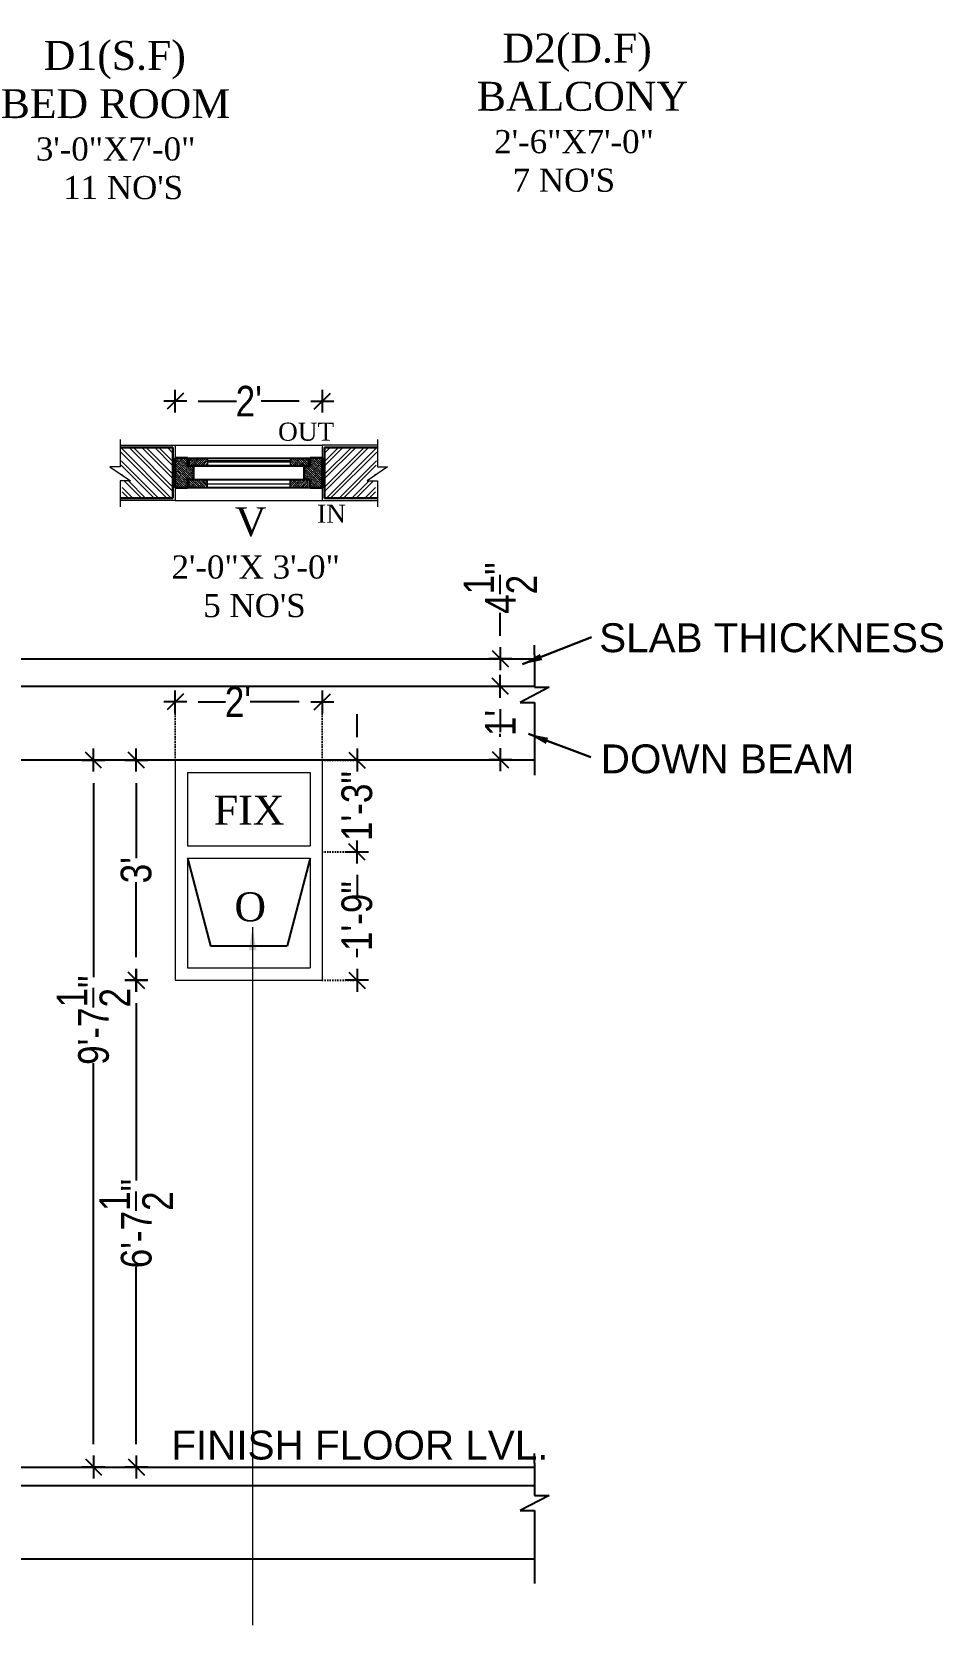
# Model space of a CAD drawing. Extents: x -454308 to 890911, y -14103 to 1343694.
# Drawn here: x 198484.3 to 198633.2, y 660534 to 660794.2 of the extents above; entities that cross this region are included whole.
import ezdxf
from ezdxf.lldxf.tags import DXFTag

# ---------------------------------------------------------------- set-up
doc = ezdxf.new("R2010")
doc.units = 0
doc.header["$MEASUREMENT"] = 0
doc.header["$PDMODE"] = 32
doc.linetypes.add('DOT2', pattern=[3.175, 0, -3.175])
for name, color, linetype, lineweight in [('A-Wall', 7, 'Continuous', 30), ('ar-DOOR-WOOD', 44, 'Continuous', 0), ('AR-TEXT', 163, 'Continuous', 9), ('dim.', 84, 'Continuous', 25), ('seal', 8, 'Continuous', 0), ('slab beam layout', 142, 'Continuous', 30), ('Text', 55, 'Continuous', 25), ('wall', 1, 'Continuous', 30), ('wall hatch', 253, 'Continuous', 13), ('windows', 255, 'Continuous', 0)]:
    doc.layers.add(name, color=color, linetype=linetype, lineweight=lineweight)
doc.styles.add('AA_03.50', font='ARIALN.TTF', dxfattribs={"height": 8})
doc.styles.add('AA_05.00', font='ARIALN.TTF', dxfattribs={"height": 5})
doc.styles.get("Standard").update_dxf_attribs({"font": 'stylu.ttf', "height": 7})
tags = doc.linetypes.add('DASHED2', pattern=[0.375, 0.25, -0.125]).pattern_tags.tags
tags[6:7] = [DXFTag(74, 4), DXFTag(75, 0), DXFTag(340, '0'), DXFTag(46, 1.0), DXFTag(50, 0.0), DXFTag(44, 0.0), DXFTag(45, 0.0)]
tags[4:5] = [DXFTag(74, 4), DXFTag(75, 0), DXFTag(340, '0'), DXFTag(46, 1.0), DXFTag(50, 0.0), DXFTag(44, 0.0), DXFTag(45, 0.0)]
doc.dimstyles.new('AA_03.50', dxfattribs={"dimtxt": 9, "dimasz": 3.25, "dimexe": 1.75, "dimexo": 3.375, "dimgap": 0.09, "dimtad": 0, "dimdec": 0, "dimzin": 3, "dimdsep": 46, "dimlunit": 4, "dimtxsty": 'AA_03.50', "dimblk": 'DOTSMALL', "dimcen": 0.09, "dimclre": 7, "dimadec": 0, "dimazin": 0, "dimtfac": 1, "dimtdec": 0, "dimtofl": 0, "dimtmove": 0, "dimatfit": 3, "dimfxl": 1, "dimtolj": 1, "dimtzin": 0, "dimlwd": -1, "dimarcsym": 0})
doc.dimstyles.new('AA_05.00', dxfattribs={"dimtxt": 5, "dimasz": 3.75, "dimexe": 0.18, "dimexo": 0.0625, "dimgap": 0.09, "dimtad": 0, "dimdec": 1, "dimzin": 0, "dimdsep": 46, "dimlunit": 4, "dimtxsty": 'AA_05.00', "dimblk": 'DIM ARROW', "dimcen": 0.09, "dimclrd": 9, "dimclre": 256, "dimadec": 0, "dimazin": 0, "dimtfac": 1, "dimtdec": 1, "dimtofl": 0, "dimtmove": 0, "dimatfit": 3, "dimfxl": 1, "dimtolj": 1, "dimtzin": 0, "dimlwd": -1, "dimarcsym": 0})

# ---------------------------------------------------------------- blocks, each defined once
blk = doc.blocks.new('DIM ARROW')
at = {"color": 3, "ltscale": 0.1}
for p, q in [((-0.5, 0), (0.5, 0)), ((-0.354, -0.354), (0.354, 0.354)), ((0, 0.5), (0, -0.5))]:
    blk.add_line(p, q, dxfattribs=at)
blk = doc.blocks.new('*D321')
at = {"layer": 'DEFPOINTS', "color": 0, "lineweight": 30, "ltscale": 0.1, "transparency": 16777216}
for p in [(198507.76, 660684.75), (198507.76, 660675.23), (198531.76, 660675.23)]:
    blk.add_point(p, dxfattribs=at)
at = {"layer": 'dim.', "linetype": 'DOT2', "lineweight": -2, "ltscale": 0.1, "transparency": 16777216}
for p, q in [((198507.76, 660675.29), (198507.76, 660684.93)), ((198531.76, 660675.29), (198531.76, 660684.93))]:
    blk.add_line(p, q, dxfattribs=at)
at = {"layer": 'dim.', "color": 9, "ltscale": 0.1, "transparency": 16777216}
for p, q in [((198511.51, 660684.75), (198515.97, 660684.75)), ((198528.01, 660684.75), (198519.99, 660684.75))]:
    blk.add_line(p, q, dxfattribs=at)
at = {"layer": 'dim.', "color": 9, "ltscale": 0.1, "transparency": 16777216, "xscale": 3.75, "yscale": 3.75, "zscale": 3.75, "rotation": 180}
blk.add_blockref('DIM ARROW', (198507.76, 660684.75), dxfattribs=at)
at = {"layer": 'dim.', "color": 9, "ltscale": 0.1, "transparency": 16777216, "xscale": 3.75, "yscale": 3.75, "zscale": 3.75}
blk.add_blockref('DIM ARROW', (198531.76, 660684.75), dxfattribs=at)
at = {"layer": 'dim.', "color": 0, "ltscale": 0.1, "transparency": 16777216, "insert": (198517.98, 660684.75), "char_height": 5, "attachment_point": 5, "style": 'AA_05.00'}
blk.add_mtext("\\A1;2'", dxfattribs=at)
blk = doc.blocks.new('*D322')
at = {"layer": 'DEFPOINTS', "color": 0, "lineweight": 30, "ltscale": 0.1, "transparency": 16777216}
for p in [(198501.37, 660639.29), (198501.37, 660639.29), (198501.37, 660559.79)]:
    blk.add_point(p, dxfattribs=at)
at = {"layer": 'dim.', "linetype": 'DOT2', "lineweight": -2, "ltscale": 0.1, "transparency": 16777216}
for p, q in [((198501.3, 660639.29), (198501.19, 660639.29)), ((198501.3, 660559.79), (198501.19, 660559.79))]:
    blk.add_line(p, q, dxfattribs=at)
at = {"layer": 'dim.', "color": 9, "ltscale": 0.1, "transparency": 16777216}
for p, q in [((198501.37, 660635.54), (198501.37, 660606.6)), ((198501.37, 660563.54), (198501.37, 660592.48))]:
    blk.add_line(p, q, dxfattribs=at)
at = {"layer": 'dim.', "color": 9, "ltscale": 0.1, "transparency": 16777216, "xscale": 3.75, "yscale": 3.75, "zscale": 3.75}
for p, rotation in [((198501.37, 660639.29), 90), ((198501.37, 660559.79), 270)]:
    blk.add_blockref('DIM ARROW', p, dxfattribs=dict(at, rotation=rotation))
at = {"layer": 'dim.', "color": 0, "ltscale": 0.1, "transparency": 16777216, "insert": (198501.37, 660599.54), "char_height": 5, "attachment_point": 5, "rotation": 90, "style": 'AA_05.00'}
blk.add_mtext('\\A1;6\'-7{\\H1.000000x;\\S1/2;}"', dxfattribs=at)
blk = doc.blocks.new('*D323')
at = {"layer": 'DEFPOINTS', "color": 0, "lineweight": 30, "ltscale": 0.1, "transparency": 16777216}
for p in [(198501.37, 660675.23), (198501.37, 660675.23), (198501.37, 660639.29)]:
    blk.add_point(p, dxfattribs=at)
at = {"layer": 'dim.', "linetype": 'DOT2', "lineweight": -2, "ltscale": 0.1, "transparency": 16777216}
for p, q in [((198501.3, 660675.23), (198501.19, 660675.23)), ((198501.3, 660639.29), (198501.19, 660639.29))]:
    blk.add_line(p, q, dxfattribs=at)
at = {"layer": 'dim.', "color": 9, "ltscale": 0.1, "transparency": 16777216}
for p, q in [((198501.37, 660671.48), (198501.37, 660659.24)), ((198501.37, 660643.04), (198501.37, 660655.29))]:
    blk.add_line(p, q, dxfattribs=at)
at = {"layer": 'dim.', "color": 9, "ltscale": 0.1, "transparency": 16777216, "xscale": 3.75, "yscale": 3.75, "zscale": 3.75}
for p, rotation in [((198501.37, 660675.23), 90), ((198501.37, 660639.29), 270)]:
    blk.add_blockref('DIM ARROW', p, dxfattribs=dict(at, rotation=rotation))
at = {"layer": 'dim.', "color": 0, "ltscale": 0.1, "transparency": 16777216, "insert": (198501.37, 660657.26), "char_height": 5, "attachment_point": 5, "rotation": 90, "style": 'AA_05.00'}
blk.add_mtext("\\A1;3'", dxfattribs=at)
blk = doc.blocks.new('*D324')
at = {"layer": 'DEFPOINTS', "color": 0, "lineweight": 30, "ltscale": 0.1, "transparency": 16777216}
for p in [(198494.39, 660675.23), (198494.39, 660559.79), (198494.39, 660559.79)]:
    blk.add_point(p, dxfattribs=at)
at = {"layer": 'dim.', "linetype": 'DOT2', "lineweight": -2, "ltscale": 0.1, "transparency": 16777216}
for p, q in [((198494.45, 660675.23), (198494.57, 660675.23)), ((198494.45, 660559.79), (198494.57, 660559.79))]:
    blk.add_line(p, q, dxfattribs=at)
at = {"layer": 'dim.', "color": 9, "ltscale": 0.1, "transparency": 16777216}
for p, q in [((198494.39, 660671.48), (198494.39, 660639.81)), ((198494.39, 660563.54), (198494.39, 660625.72))]:
    blk.add_line(p, q, dxfattribs=at)
at = {"layer": 'dim.', "color": 9, "ltscale": 0.1, "transparency": 16777216, "xscale": 3.75, "yscale": 3.75, "zscale": 3.75}
for p, rotation in [((198494.39, 660675.23), 90), ((198494.39, 660559.79), 270)]:
    blk.add_blockref('DIM ARROW', p, dxfattribs=dict(at, rotation=rotation))
at = {"layer": 'dim.', "color": 0, "ltscale": 0.1, "transparency": 16777216, "insert": (198494.39, 660632.76), "char_height": 5, "attachment_point": 5, "rotation": 90, "style": 'AA_05.00'}
blk.add_mtext('\\A1;9\'-7{\\H1.000000x;\\S1/2;}"', dxfattribs=at)
blk = doc.blocks.new('*D325')
at = {"layer": 'DEFPOINTS', "color": 0, "lineweight": 30, "ltscale": 0.1, "transparency": 16777216}
for p in [(198507.76, 660733.85), (198531.76, 660733.85), (198531.76, 660733.85)]:
    blk.add_point(p, dxfattribs=at)
at = {"layer": 'dim.', "linetype": 'DOT2', "lineweight": -2, "ltscale": 0.1, "transparency": 16777216}
for p, q in [((198507.76, 660733.91), (198507.76, 660734.03)), ((198531.76, 660733.91), (198531.76, 660734.03))]:
    blk.add_line(p, q, dxfattribs=at)
at = {"layer": 'dim.', "color": 9, "ltscale": 0.1, "transparency": 16777216}
for p, q in [((198511.51, 660733.85), (198517.75, 660733.85)), ((198528.01, 660733.85), (198521.77, 660733.85))]:
    blk.add_line(p, q, dxfattribs=at)
at = {"layer": 'dim.', "color": 9, "ltscale": 0.1, "transparency": 16777216, "xscale": 3.75, "yscale": 3.75, "zscale": 3.75, "rotation": 180}
blk.add_blockref('DIM ARROW', (198507.76, 660733.85), dxfattribs=at)
at = {"layer": 'dim.', "color": 9, "ltscale": 0.1, "transparency": 16777216, "xscale": 3.75, "yscale": 3.75, "zscale": 3.75}
blk.add_blockref('DIM ARROW', (198531.76, 660733.85), dxfattribs=at)
at = {"layer": 'dim.', "color": 0, "ltscale": 0.1, "transparency": 16777216, "insert": (198519.76, 660733.85), "char_height": 5, "attachment_point": 5, "style": 'AA_05.00'}
blk.add_mtext("\\A1;2'", dxfattribs=at)
blk = doc.blocks.new('*D326')
at = {"layer": 'DEFPOINTS', "color": 0, "lineweight": 30, "ltscale": 0.1, "transparency": 16777216}
for p in [(198531.76, 660675.23), (198531.76, 660660.23), (198537.43, 660660.23)]:
    blk.add_point(p, dxfattribs=at)
at = {"layer": 'dim.', "color": 9, "ltscale": 0.1, "transparency": 16777216}
for p, q in [((198537.43, 660678.98), (198537.43, 660682.73)), ((198537.43, 660656.48), (198537.43, 660652.73))]:
    blk.add_line(p, q, dxfattribs=at)
at = {"layer": 'dim.', "linetype": 'DOT2', "lineweight": -2, "ltscale": 0.1, "transparency": 16777216}
for p, q in [((198531.82, 660675.23), (198537.61, 660675.23)), ((198531.82, 660660.23), (198537.61, 660660.23))]:
    blk.add_line(p, q, dxfattribs=at)
at = {"layer": 'dim.', "color": 9, "ltscale": 0.1, "transparency": 16777216, "xscale": 3.75, "yscale": 3.75, "zscale": 3.75}
for p, rotation in [((198537.43, 660675.23), 270), ((198537.43, 660660.23), 90)]:
    blk.add_blockref('DIM ARROW', p, dxfattribs=dict(at, rotation=rotation))
at = {"layer": 'dim.', "color": 0, "ltscale": 0.1, "transparency": 16777216, "insert": (198537.43, 660667.73), "char_height": 5, "attachment_point": 5, "rotation": 90, "style": 'AA_05.00'}
blk.add_mtext('\\A1;1\'-3"', dxfattribs=at)
blk = doc.blocks.new('*D327')
at = {"layer": 'DEFPOINTS', "color": 0, "lineweight": 30, "ltscale": 0.1, "transparency": 16777216}
for p in [(198531.76, 660660.23), (198531.76, 660639.29), (198537.43, 660639.29)]:
    blk.add_point(p, dxfattribs=at)
at = {"layer": 'dim.', "linetype": 'DOT2', "lineweight": -2, "ltscale": 0.1, "transparency": 16777216}
for p, q in [((198531.82, 660660.23), (198537.61, 660660.23)), ((198531.82, 660639.29), (198537.61, 660639.29))]:
    blk.add_line(p, q, dxfattribs=at)
at = {"layer": 'dim.', "color": 9, "ltscale": 0.1, "transparency": 16777216}
for p, q in [((198537.43, 660656.48), (198537.43, 660655.12)), ((198537.43, 660643.04), (198537.43, 660644.41))]:
    blk.add_line(p, q, dxfattribs=at)
at = {"layer": 'dim.', "color": 9, "ltscale": 0.1, "transparency": 16777216, "xscale": 3.75, "yscale": 3.75, "zscale": 3.75}
for p, rotation in [((198537.43, 660660.23), 90), ((198537.43, 660639.29), 270)]:
    blk.add_blockref('DIM ARROW', p, dxfattribs=dict(at, rotation=rotation))
at = {"layer": 'dim.', "color": 0, "ltscale": 0.1, "transparency": 16777216, "insert": (198537.43, 660649.76), "char_height": 5, "attachment_point": 5, "rotation": 90, "style": 'AA_05.00'}
blk.add_mtext('\\A1;1\'-9"', dxfattribs=at)
blk = doc.blocks.new('*D340')
at = {"layer": 'DEFPOINTS', "color": 0, "lineweight": 30, "ltscale": 0.1, "transparency": 16777216}
for p in [(198559.01, 660687.29), (198559.01, 660675.29), (198560.83, 660675.29)]:
    blk.add_point(p, dxfattribs=at)
at = {"layer": 'dim.', "linetype": 'DOT2', "lineweight": -2, "ltscale": 0.1, "transparency": 16777216}
for p, q in [((198559.08, 660687.29), (198561.01, 660687.29)), ((198559.08, 660675.29), (198561.01, 660675.29))]:
    blk.add_line(p, q, dxfattribs=at)
at = {"layer": 'dim.', "color": 9, "ltscale": 0.1, "transparency": 16777216}
for p, q in [((198560.83, 660683.54), (198560.83, 660683.08)), ((198560.83, 660679.04), (198560.83, 660679.51))]:
    blk.add_line(p, q, dxfattribs=at)
at = {"layer": 'dim.', "color": 9, "ltscale": 0.1, "transparency": 16777216, "xscale": 3.75, "yscale": 3.75, "zscale": 3.75}
for p, rotation in [((198560.83, 660687.29), 90), ((198560.83, 660675.29), 270)]:
    blk.add_blockref('DIM ARROW', p, dxfattribs=dict(at, rotation=rotation))
at = {"layer": 'dim.', "color": 0, "ltscale": 0.1, "transparency": 16777216, "insert": (198560.83, 660681.29), "char_height": 5, "attachment_point": 5, "rotation": 90, "style": 'AA_05.00'}
blk.add_mtext("\\A1;1'", dxfattribs=at)
blk = doc.blocks.new('*D341')
at = {"layer": 'DEFPOINTS', "color": 0, "lineweight": 30, "ltscale": 0.1, "transparency": 16777216}
for p in [(198557.91, 660691.79), (198560.83, 660691.79), (198557.91, 660687.29)]:
    blk.add_point(p, dxfattribs=at)
at = {"layer": 'dim.', "color": 9, "ltscale": 0.1, "transparency": 16777216}
for p, q in [((198560.83, 660695.54), (198560.83, 660699.29)), ((198560.83, 660683.54), (198560.83, 660679.79))]:
    blk.add_line(p, q, dxfattribs=at)
at = {"layer": 'dim.', "linetype": 'DOT2', "lineweight": -2, "ltscale": 0.1, "transparency": 16777216}
for p, q in [((198557.97, 660691.79), (198561.01, 660691.79)), ((198557.97, 660687.29), (198561.01, 660687.29))]:
    blk.add_line(p, q, dxfattribs=at)
at = {"layer": 'dim.', "color": 9, "ltscale": 0.1, "transparency": 16777216, "xscale": 3.75, "yscale": 3.75, "zscale": 3.75}
for p, rotation in [((198560.83, 660691.79), 270), ((198560.83, 660687.29), 90)]:
    blk.add_blockref('DIM ARROW', p, dxfattribs=dict(at, rotation=rotation))
at = {"layer": 'dim.', "color": 0, "ltscale": 0.1, "transparency": 16777216, "insert": (198560.83, 660703.33), "char_height": 5, "attachment_point": 5, "rotation": 90, "style": 'AA_05.00'}
blk.add_mtext('\\A1;4{\\H1.000000x;\\S1/2;}"', dxfattribs=at)
blk = doc.blocks.new('_DotSmall')
at = {"color": 0, "linetype": 'ByBlock', "const_width": 0.5}
blk.add_lwpolyline([(-0.0625, 0, 1), (0.0625, 0, 1)], format="xyb", close=True, dxfattribs=at)

msp = doc.modelspace()

# ---------------------------------------------------------------- hatches: boundary and pattern name
at = {"layer": 'ar-DOOR-WOOD'}
h = msp.add_hatch(dxfattribs=at)
h.set_pattern_fill('ANSI35', color=256, scale=1.968504, angle=180, style=0)
h.set_pattern_definition([(135, (421922.1367, 664906.5535), (0.3479856207, 0.3479856207), []), (135, (421921.78874, 664906.5535), (0.3479856207, 0.3479856207), [0.6151574803, -0.1230314961, 0, -0.1230314961])])
h.paths.add_polyline_path([(198507.759, 660719.685), (198509.728, 660719.685), (198509.728, 660721.063), (198510.712, 660721.063), (198510.712, 660723.228), (198509.728, 660723.228), (198509.728, 660724.606), (198507.759, 660724.606)])
h = msp.add_hatch(dxfattribs=at)
h.set_pattern_fill('ANSI35', color=256, scale=1.968504, style=0)
h.set_pattern_definition([(45, (-24884.7093, 664906.5535), (-0.3479856207, 0.3479856207), []), (45, (-24884.3613, 664906.5535), (-0.3479856207, 0.3479856207), [0.6151574803, -0.1230314961, 0, -0.1230314961])])
h.paths.add_polyline_path([(198510.042, 660724.508), (198510.042, 660723.366), (198512.995, 660723.366), (198512.995, 660723.937), (198512.995, 660724.173), (198512.995, 660724.508)])
h = msp.add_hatch(dxfattribs=at)
h.set_pattern_fill('ANSI35', color=256, scale=1.968504, angle=180, style=0)
h.set_pattern_definition([(135, (421924.22345, 664906.5535), (0.3479856207, 0.3479856207), []), (135, (421923.87547, 664906.5535), (0.3479856207, 0.3479856207), [0.6151574803, -0.1230314961, 0, -0.1230314961])])
h.paths.add_polyline_path([(198529.472, 660724.508), (198529.472, 660723.366), (198526.519, 660723.366), (198526.519, 660723.937), (198526.519, 660724.173), (198526.519, 660724.508)])
h = msp.add_hatch(dxfattribs=at)
h.set_pattern_fill('ANSI35', color=256, scale=1.968504, angle=180, style=0)
h.set_pattern_definition([(135, (421910.1367, 664906.5535), (0.3479856207, 0.3479856207), []), (135, (421909.78874, 664906.5535), (0.3479856207, 0.3479856207), [0.6151574803, -0.1230314961, 0, -0.1230314961])])
h.paths.add_polyline_path([(198531.755, 660719.685), (198529.787, 660719.685), (198529.787, 660721.063), (198528.802, 660721.063), (198528.802, 660723.228), (198529.787, 660723.228), (198529.787, 660724.606), (198531.755, 660724.606)])
h = msp.add_hatch(dxfattribs=at)
h.set_pattern_fill('ANSI35', color=256, scale=1.968504, style=0)
h.set_pattern_definition([(315, (-24884.7093, 656537.7372), (-0.3479856207, -0.3479856207), []), (315, (-24884.3613, 656537.7372), (-0.3479856207, -0.3479856207), [0.6151574803, -0.1230314961, 0, -0.1230314961])])
h.paths.add_polyline_path([(198510.042, 660719.783), (198510.042, 660720.925), (198512.995, 660720.925), (198512.995, 660720.354), (198512.995, 660720.118), (198512.995, 660719.783)])
h = msp.add_hatch(dxfattribs=at)
h.set_pattern_fill('ANSI35', color=256, scale=1.968504, angle=180, style=0)
h.set_pattern_definition([(225, (421924.22345, 656537.7372), (0.3479856207, -0.3479856207), []), (225, (421923.87547, 656537.7372), (0.3479856207, -0.3479856207), [0.6151574803, -0.1230314961, 0, -0.1230314961])])
h.paths.add_polyline_path([(198529.472, 660719.783), (198529.472, 660720.925), (198526.519, 660720.925), (198526.519, 660720.354), (198526.519, 660720.118), (198526.519, 660719.783)])
at = {"layer": 'wall hatch'}
h = msp.add_hatch(dxfattribs=at)
h.set_pattern_fill('ANSI32', color=256, scale=3.937008, style=0)
h.set_pattern_definition([(135, (423377.7266, 664908.207), (1.043956862, 1.043956862), []), (135, (423377.0306, 664908.207), (1.043956862, 1.043956862), [])])
h.paths.add_polyline_path([(198500.442, 660720.836), (198498.99, 660721.834), (198498.834, 660726.279), (198507.365, 660726.279), (198507.365, 660718.011), (198499.124, 660718.011), (198499.025, 660720.836), (198499.547, 660720.836)])
h = msp.add_hatch(dxfattribs=at)
h.set_pattern_fill('ANSI32', color=256, scale=3.937008, style=0)
h.set_pattern_definition([(45, (-26338.2124, 664908.207), (-1.043956862, 1.043956862), []), (45, (-26337.5164, 664908.207), (-1.043956862, 1.043956862), [])])
h.paths.add_polyline_path([(198539.072, 660720.836), (198540.524, 660721.834), (198540.681, 660726.279), (198532.149, 660726.279), (198532.149, 660718.011), (198540.39, 660718.011), (198540.489, 660720.836), (198539.967, 660720.836)])

# ---------------------------------------------------------------- linework, layer by layer
at = {"layer": 'ar-DOOR-WOOD'}
for p, q in [((198509.728, 660724.606), (198529.787, 660724.606)), ((198510.712, 660723.228), (198529.039, 660723.228)), ((198529.039, 660721.063), (198510.712, 660721.063)), ((198509.728, 660719.685), (198529.787, 660719.685)), ((198512.995, 660720.354), (198526.519, 660720.354))]:
    msp.add_line(p, q, dxfattribs=at)
at = {"layer": 'ar-DOOR-WOOD', "color": 4}
for p, q in [((198512.995, 660724.173), (198526.519, 660724.173)), ((198512.995, 660723.937), (198526.519, 660723.937))]:
    msp.add_line(p, q, dxfattribs=at)
at = {"layer": 'seal', "lineweight": 25, "ltscale": 0.005}
for p, q in [((198371.072, 660691.794), (198566.445, 660691.794)), ((198371.072, 660687.294), (198566.445, 660687.294)), ((198371.072, 660675.294), (198566.445, 660675.294)), ((198371.072, 660559.794), (198566.445, 660559.794))]:
    msp.add_line(p, q, dxfattribs=at)
at = {"layer": 'slab beam layout', "lineweight": 25, "ltscale": 0.005}
msp.add_line((198371.072, 660556.794), (198566.445, 660556.794), dxfattribs=at)
at = {"layer": 'Text', "linetype": 'DASHED2', "lineweight": -2, "ltscale": 5}
for p, q in [((198509.755, 660659.232), (198513.51, 660644.928)), ((198529.755, 660659.232), (198526, 660644.928)), ((198513.51, 660644.928), (198526, 660644.928))]:
    msp.add_line(p, q, dxfattribs=at)
at = {"layer": 'wall', "lineweight": 5}
for p, q in [((198498.763, 660727.576), (198498.763, 660723.143)), ((198498.763, 660726.673), (198507.759, 660726.673)), ((198507.759, 660726.673), (198531.755, 660726.673)), ((198507.759, 660726.673), (198507.759, 660717.618)), ((198540.751, 660726.673), (198531.755, 660726.673)), ((198531.755, 660726.673), (198531.755, 660717.618)), ((198540.751, 660727.576), (198540.751, 660723.143)), ((198510.042, 660724.508), (198529.472, 660724.508)), ((198510.042, 660724.508), (198510.042, 660723.366)), ((198512.995, 660724.508), (198512.995, 660723.366)), ((198526.519, 660724.508), (198526.519, 660723.366)), ((198529.472, 660724.508), (198529.472, 660723.366)), ((198498.763, 660723.143), (198497.084, 660723.143)), ((198497.084, 660723.143), (198500.442, 660720.836)), ((198529.472, 660723.366), (198510.042, 660723.366)), ((198529.472, 660720.925), (198510.042, 660720.925)), ((198510.042, 660719.783), (198510.042, 660720.925)), ((198512.995, 660719.783), (198512.995, 660720.925)), ((198526.519, 660719.783), (198526.519, 660720.925)), ((198529.472, 660719.783), (198529.472, 660720.925)), ((198542.43, 660723.143), (198539.072, 660720.836)), ((198540.751, 660723.143), (198542.43, 660723.143)), ((198498.763, 660720.836), (198498.763, 660716.611)), ((198500.442, 660720.836), (198498.763, 660720.836)), ((198510.042, 660719.783), (198529.472, 660719.783)), ((198539.072, 660720.836), (198540.751, 660720.836)), ((198540.751, 660720.836), (198540.751, 660716.611)), ((198507.759, 660717.618), (198498.763, 660717.618)), ((198507.759, 660717.618), (198531.755, 660717.618)), ((198531.755, 660717.618), (198540.751, 660717.618))]:
    msp.add_line(p, q, dxfattribs=at)
at = {"layer": 'wall'}
for p, q in [((198498.763, 660726.279), (198507.365, 660726.279)), ((198507.365, 660718.011), (198507.365, 660726.279)), ((198540.751, 660726.279), (198532.149, 660726.279)), ((198532.149, 660718.011), (198532.149, 660726.279)), ((198507.759, 660724.606), (198509.728, 660724.606)), ((198507.759, 660724.606), (198507.759, 660719.685)), ((198509.728, 660724.606), (198509.728, 660723.228)), ((198531.755, 660724.606), (198529.787, 660724.606)), ((198529.787, 660724.606), (198529.787, 660723.228)), ((198531.755, 660724.606), (198531.755, 660719.685)), ((198509.728, 660723.228), (198510.712, 660723.228)), ((198509.728, 660721.063), (198510.712, 660721.063)), ((198509.728, 660721.063), (198509.728, 660719.685)), ((198510.712, 660723.228), (198510.712, 660721.063)), ((198528.802, 660723.228), (198528.802, 660721.063)), ((198529.787, 660723.228), (198528.802, 660723.228)), ((198529.787, 660721.063), (198528.802, 660721.063)), ((198529.787, 660721.063), (198529.787, 660719.685)), ((198507.759, 660719.685), (198509.728, 660719.685)), ((198531.755, 660719.685), (198529.787, 660719.685)), ((198507.365, 660718.011), (198498.763, 660718.011)), ((198532.149, 660718.011), (198540.751, 660718.011))]:
    msp.add_line(p, q, dxfattribs=at)
at = {"layer": 'wall', "lineweight": 25, "ltscale": 0.005}
for p, q in [((198566.445, 660692.445), (198566.445, 660694.001)), ((198566.445, 660692.445), (198566.445, 660687.144)), ((198568.792, 660687.144), (198564.097, 660684.668)), ((198566.445, 660687.144), (198568.792, 660687.144)), ((198566.445, 660687.144), (198568.792, 660687.144)), ((198564.097, 660684.668), (198566.445, 660684.668)), ((198566.445, 660684.668), (198566.445, 660677.445)), ((198566.445, 660677.445), (198566.445, 660672.777)), ((198566.445, 660560.445), (198566.445, 660562.001)), ((198566.445, 660560.445), (198566.445, 660555.144)), ((198568.792, 660555.144), (198564.097, 660552.668)), ((198566.445, 660555.144), (198568.792, 660555.144)), ((198566.445, 660555.144), (198568.792, 660555.144)), ((198564.097, 660552.668), (198566.445, 660552.668)), ((198566.445, 660552.668), (198566.445, 660545.445)), ((198371.072, 660544.794), (198566.445, 660544.794)), ((198566.445, 660545.445), (198566.445, 660540.777))]:
    msp.add_line(p, q, dxfattribs=at)
at = {"layer": 'windows'}
for p, q in [((198507.755, 660675.232), (198531.755, 660675.232)), ((198507.755, 660675.232), (198507.755, 660639.294)), ((198531.755, 660675.232), (198531.755, 660639.294)), ((198509.755, 660673.232), (198529.755, 660673.232)), ((198509.755, 660673.232), (198509.755, 660661.232)), ((198529.755, 660673.232), (198529.755, 660661.232)), ((198509.755, 660661.232), (198529.755, 660661.232)), ((198509.755, 660659.232), (198509.755, 660641.294)), ((198509.755, 660659.232), (198529.755, 660659.232)), ((198529.755, 660659.232), (198529.755, 660641.294)), ((198509.755, 660641.294), (198529.755, 660641.294)), ((198507.755, 660639.294), (198531.755, 660639.294))]:
    msp.add_line(p, q, dxfattribs=at)

# ---------------------------------------------------------------- texts
at = {"layer": 'AR-TEXT', "char_height": 4.72441, "attachment_point": 1}
for s, insert, width in [('\\pi0.63061;{\\fTimes New Roman|b0|i0|c0|p18;  D2(D.F)\\P\\pi0;BALCONY\\P\\H0.8x;  2\'-6"X7\'-0"\\P\\pi4.43; 7 NO\'S}', (198556.996, 660793.88), 54.88075), ('\\pi11.28;{\\fTimes New Roman|b0|i0|c0|p18;D1(S.F)\\P\\pi4.235;BED ROOM\\P\\pi9.978;\\H0.8x;3\'-0"X7\'-0"\\P\\pi14.43;11 NO\'S}', (198475.007, 660792.68), 44.83502), ('\\A1;\\pi9.965;{\\fTimes New Roman|b0|i0|c0|p18; V\\P\\pi1.382;\\H0.8x;2\'-0"X 3\'-0"\\P\\pi6.561;5 NO\'S}', (198505.757, 660716.538, -19463.007), 40.2783), ('\\pi6.489;{\\fArial|b0|i0|c0|p34;SLAB THICKNESS}', (198570.495, 660697.584), 73.47674), ('\\pi6.489;{\\fArial|b0|i0|c0|p34;DOWN BEAM}', (198570.755, 660677.801), 73.47674), ('\\pi6.4889;{\\fArial|b0|i0|c0|p34;FINISH FLOOR LVL.}', (198500.607, 660565.741), 73.47674)]:
    msp.add_mtext(s, dxfattribs=dict(at, insert=insert, width=width))
at = {"layer": 'Text', "char_height": 5.90551, "width": 1.43341, "attachment_point": 3}
for s, insert in [('{\\fTimes New Roman|b0|i0|c0|p18;\\H0.5x;OUT}', (198533.703, 660730.347)), ('{\\fTimes New Roman|b0|i0|c0|p18;\\H0.5x;IN}', (198535.609, 660716.942))]:
    msp.add_mtext(s, dxfattribs=dict(at, insert=insert))
at = {"layer": 'Text', "ltscale": 5, "char_height": 4.73426, "width": 5.48709, "attachment_point": 9}
for s, insert in [('\\A1;{\\fTimes New Roman|b0|i0|c0|p18;FIX}', (198525.572, 660664.684)), ('\\A1;{\\fTimes New Roman|b0|i0|c0|p18;O}', (198522.578, 660648.84))]:
    msp.add_mtext(s, dxfattribs=dict(at, insert=insert))

# ---------------------------------------------------------------- dimensions: what is measured, and where the dimension line sits
at = {"layer": 'dim.', "ltscale": 0.1}
dim = msp.add_linear_dim(base=(198531.755, 660733.846), p1=(198507.759, 660733.846), p2=(198531.755, 660733.846), dimstyle='AA_05.00', dxfattribs=at)
dim.commit()
dim.dimension.update_dxf_attribs({"geometry": '*D325', "text_midpoint": (198519.757, 660733.846)})
for base, p1, p2, picture, middle in [((198560.833, 660691.794), (198557.907, 660687.294), (198557.907, 660691.794), '*D341', (198560.833, 660703.329)), ((198560.833, 660675.294), (198559.013, 660687.294), (198559.013, 660675.294), '*D340', (198560.833, 660681.294)), ((198537.432, 660660.232), (198531.755, 660675.232), (198531.755, 660660.232), '*D326', (198537.432, 660667.732)), ((198501.367, 660675.232), (198501.367, 660639.294), (198501.367, 660675.232), '*D323', (198501.367, 660657.263)), ((198537.432, 660639.294), (198531.755, 660660.232), (198531.755, 660639.294), '*D327', (198537.432, 660649.763)), ((198501.367, 660639.294), (198501.367, 660559.794), (198501.367, 660639.294), '*D322', (198501.367, 660599.544))]:
    dim = msp.add_linear_dim(base=base, p1=p1, p2=p2, angle=90, dimstyle='AA_05.00', dxfattribs=at)
    dim.commit()
    dim.dimension.update_dxf_attribs({"geometry": picture, "text_midpoint": middle})
dim = msp.add_linear_dim(base=(198507.755, 660684.749), p1=(198531.755, 660675.232), p2=(198507.755, 660675.232), dimstyle='AA_05.00', dxfattribs=at)
dim.commit()
dim.dimension.update_dxf_attribs({"geometry": '*D321', "text_midpoint": (198517.984, 660684.749), "dimtype": 160})
dim = msp.add_linear_dim(base=(198494.389, 660559.794), p1=(198494.389, 660675.232), p2=(198494.389, 660559.794), angle=90, dimstyle='AA_05.00', dxfattribs=at)
dim.commit()
dim.dimension.update_dxf_attribs({"geometry": '*D324', "text_midpoint": (198494.389, 660632.763), "dimtype": 160})

# ---------------------------------------------------------------- leaders
at = {"layer": 'A-Wall'}
for points in [[(198564.471, 660690.883), (198575.739, 660695.335)], [(198565.417, 660679.519), (198575.599, 660675.704)]]:
    msp.add_leader(points, dimstyle='AA_03.50', override={"dimtxt": 8, "dimgap": 0.09, "dimtad": 0, "dimdec": 1, "dimtdec": 1, "dimfxl": 0.1}, dxfattribs=at)
at = {"layer": 'windows', "linetype": 'DASHED2', "lineweight": -2, "ltscale": 5}
msp.add_leader([(198520.378, 660647.935), (198520.378, 660533.97)], dimstyle='AA_05.00', dxfattribs=at)

doc.saveas('drawing.dxf')
